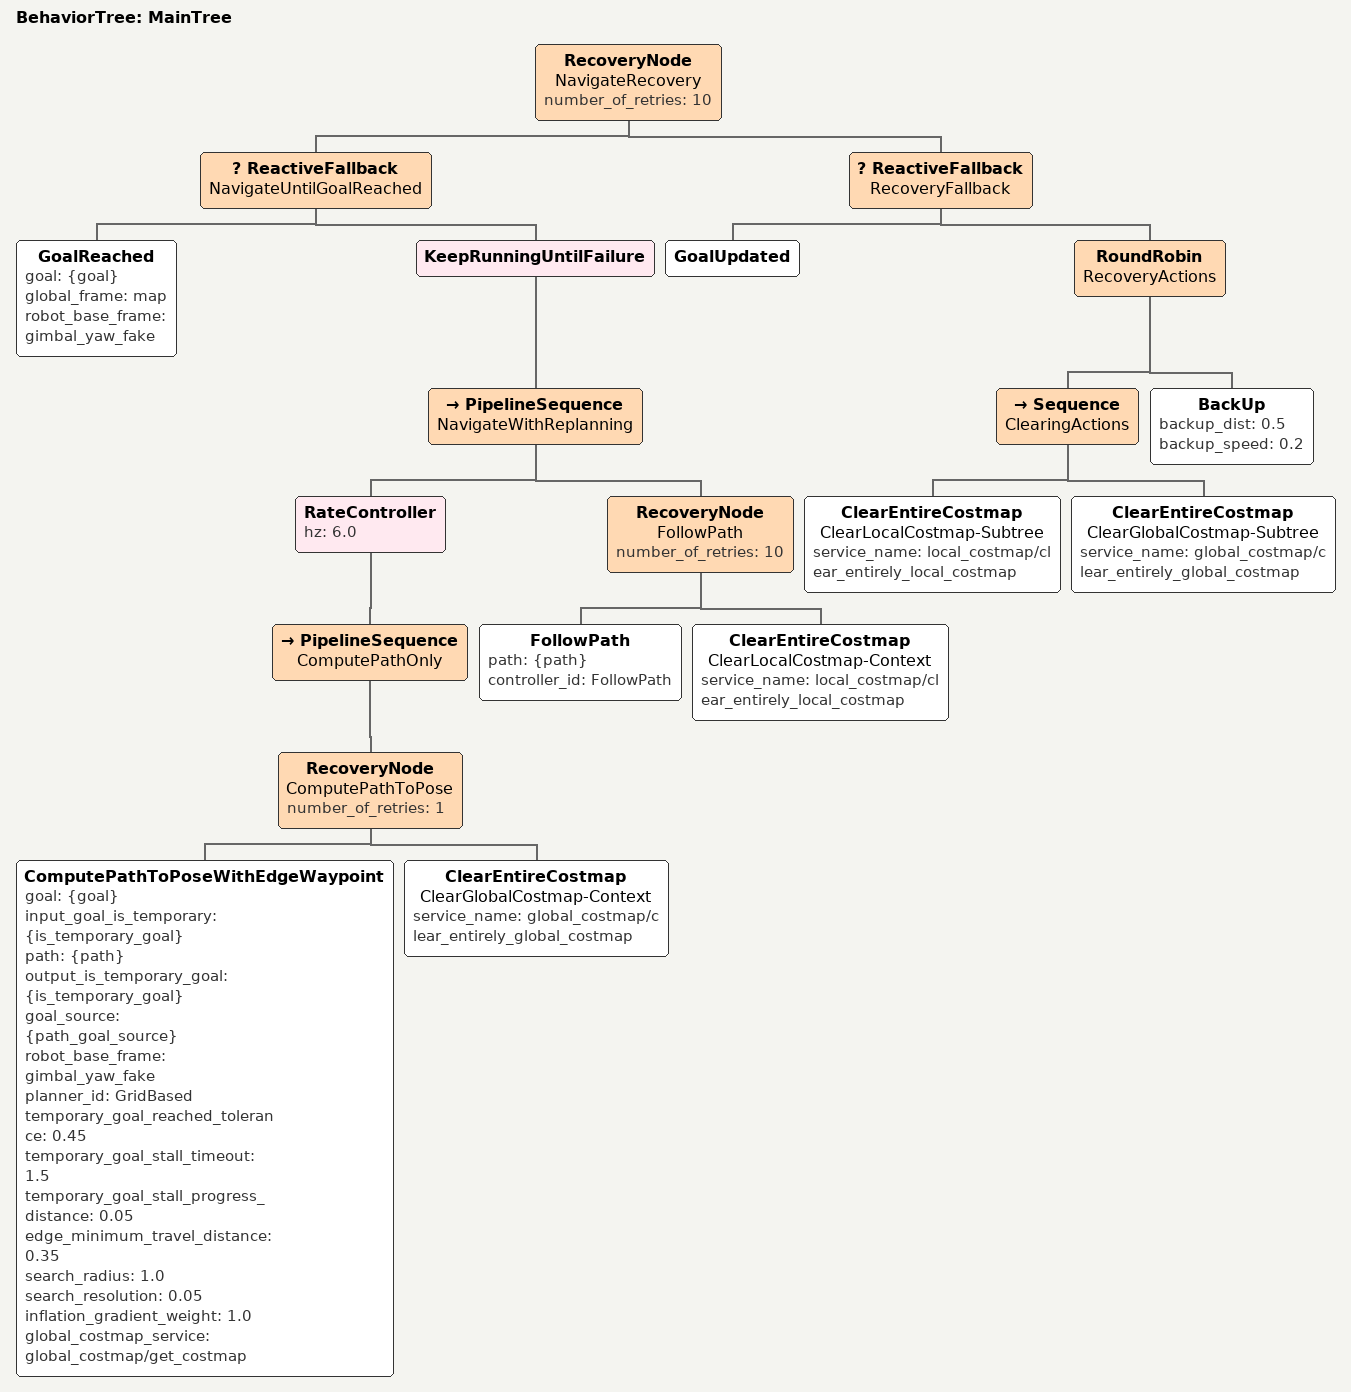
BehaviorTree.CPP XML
<?xml version="1.0" encoding="UTF-8"?>
<root BTCPP_format="4"
      main_tree_to_execute="MainTree">

  <BehaviorTree ID="MainTree">
    <RecoveryNode name="NavigateRecovery"
                  number_of_retries="10">
      <ReactiveFallback name="NavigateUntilGoalReached">
        <GoalReached goal="{goal}"
                     global_frame="map"
                     robot_base_frame="gimbal_yaw_fake"/>
        <KeepRunningUntilFailure>
          <PipelineSequence name="NavigateWithReplanning">
              <RateController hz="6.0">
              <PipelineSequence name="ComputePathOnly">
                <RecoveryNode name="ComputePathToPose"
                              number_of_retries="1">
                  <ComputePathToPoseWithEdgeWaypoint goal="{goal}"
                                                   input_goal_is_temporary="{is_temporary_goal}"
                                                   path="{path}"
                                                   output_is_temporary_goal="{is_temporary_goal}"
                                                   goal_source="{path_goal_source}"
                                                   robot_base_frame="gimbal_yaw_fake"
                                                   planner_id="GridBased"
                                                   temporary_goal_reached_tolerance="0.45"
                                                   temporary_goal_stall_timeout="1.5"
                                                   temporary_goal_stall_progress_distance="0.05"
                                                   edge_minimum_travel_distance="0.35"
                                                   search_radius="1.0"
                                                   search_resolution="0.05"
                                                   inflation_gradient_weight="1.0"
                                                   global_costmap_service="global_costmap/get_costmap"/>
                  <ClearEntireCostmap name="ClearGlobalCostmap-Context"
                                      service_name="global_costmap/clear_entirely_global_costmap"/>
                </RecoveryNode>
              </PipelineSequence>
            </RateController>
            <RecoveryNode name="FollowPath"
                          number_of_retries="10">
              <FollowPath path="{path}"
                          controller_id="FollowPath"/>
              <ClearEntireCostmap name="ClearLocalCostmap-Context"
                                 service_name="local_costmap/clear_entirely_local_costmap"/>
            </RecoveryNode>
          </PipelineSequence>
        </KeepRunningUntilFailure>
      </ReactiveFallback>
      <ReactiveFallback name="RecoveryFallback">
        <GoalUpdated/>
        <RoundRobin name="RecoveryActions">
          <Sequence name="ClearingActions">
            <ClearEntireCostmap name="ClearLocalCostmap-Subtree"
                                service_name="local_costmap/clear_entirely_local_costmap"/>
            <ClearEntireCostmap name="ClearGlobalCostmap-Subtree"
                                service_name="global_costmap/clear_entirely_global_costmap"/>
          </Sequence>
          <BackUp backup_dist="0.5"
                  backup_speed="0.2"/>
        </RoundRobin>
      </ReactiveFallback>
    </RecoveryNode>
  </BehaviorTree>
</root>
